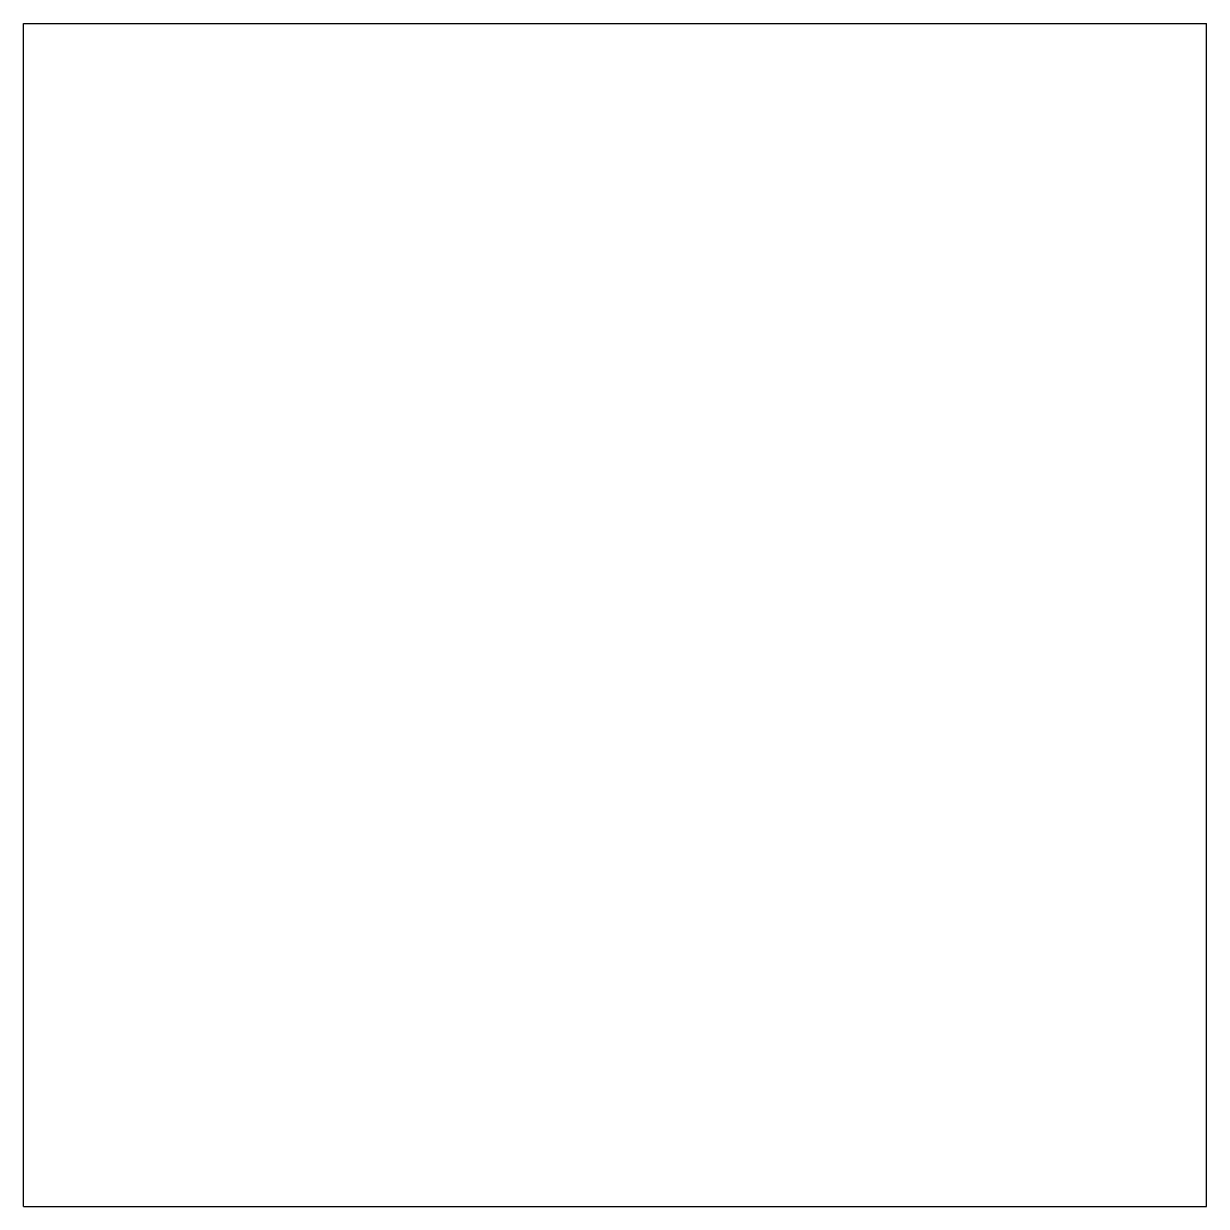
# Model space of a CAD drawing. Header units: millimetres. Extents: x 3555.11 to 3561.21, y 1266.99 to 1273.09.
import ezdxf

# ---------------------------------------------------------------- set-up
doc = ezdxf.new("R2010")
doc.units = ezdxf.units.MM

msp = doc.modelspace()

# ---------------------------------------------------------------- linework, layer by layer
at = {"color": 254, "true_color": 0xcad1ee, "extrusion": (8.26127e-07, -3.31909e-17, -1)}
for p, q in [((3555.1112, 1273.0892, 602.299), (3561.2072, 1273.0892, 602.299)), ((3555.1112, 1266.9932, 602.299), (3555.1112, 1273.0892, 602.299)), ((3561.2072, 1266.9932, 602.299), (3561.2072, 1273.0892, 602.299)), ((3555.1112, 1266.9932, 602.299), (3561.2072, 1266.9932, 602.299))]:
    msp.add_line(p, q, dxfattribs=at)

doc.saveas('drawing.dxf')
